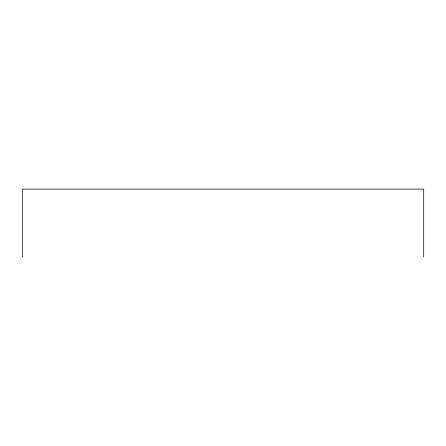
<?xml version="1.0" encoding="UTF-8"?>
<svg xmlns="http://www.w3.org/2000/svg" width="446" height="446" viewBox="0 0 446 446"><rect width="100%" height="100%" fill="white"/><g stroke="black" fill="none" stroke-linecap="round" stroke-linejoin="round"><path stroke-width="0.67" d="M423.7 256.868L423.7 189.132L22.3 189.132L22.3 256.868"/></g></svg>
